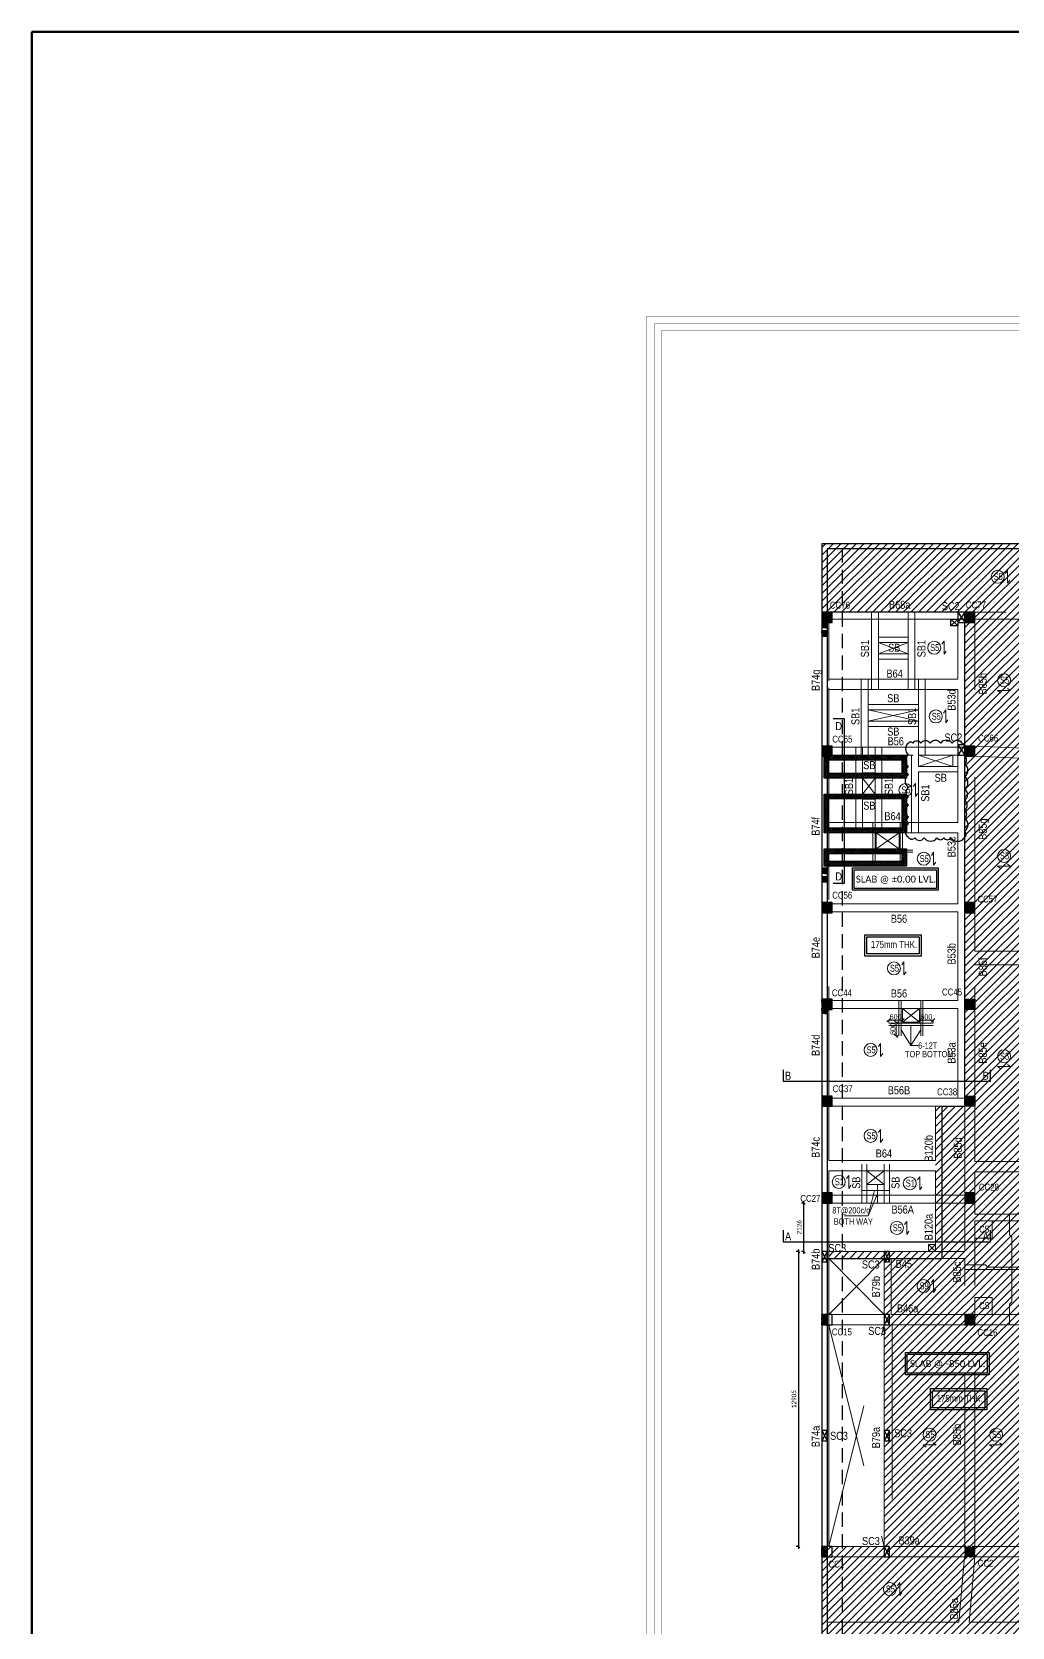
# Model space of a CAD drawing. Header units: millimetres. Extents: x 1112055 to 3390982, y -148532 to 766891.
# Drawn here: x 2773298 to 2816194, y -8827 to 60959 of the extents above; entities that cross this region are included whole.
import ezdxf
from ezdxf.enums import TextEntityAlignment as Align

# ---------------------------------------------------------------- set-up
doc = ezdxf.new("R2010")
doc.units = ezdxf.units.MM
doc.header["$PDMODE"] = 35
doc.header["$PDSIZE"] = -25
doc.linetypes.add('DASHED2', pattern=[0.375, 0.25, -0.125])
doc.linetypes.add('Hidden', pattern=[9.525, 6.35, -3.175])
doc.layers.add('99_COMMENT', color=2, linetype='Continuous')
doc.layers.add('JA-E-Sleeve', color=5, linetype='Continuous')
for name, color, linetype, lineweight in [('B BEAM', 148, 'Continuous', 13), ('B COL. NO.', 3, 'Continuous', 20), ('B FINAL COLUMN', 1, 'Continuous', 30), ('B SLAB NO', 56, 'Continuous', 9), ('B STEEL', 34, 'Continuous', 15), ('B STEEL TEXT', 7, 'Continuous', 15), ('B TITLE BLOCK', 250, 'Continuous', 0), ('B-BEAM NO', 215, 'Continuous', 18), ('g-sol250', 250, 'Continuous', 5)]:
    doc.layers.add(name, color=color, linetype=linetype, lineweight=lineweight)
doc.layers.add('B-COL HT', color=7, linetype='Continuous', lineweight=0, true_color=0x4e4f45)
doc.styles.add('Cali', font='calibri.ttf')
doc.styles.add('Q1', font='g13f12d.shx', dxfattribs={"width": 0.8})
doc.styles.add('SWINC', font='swissc.ttf')
doc.styles.add('SWISS', font='swisscl.ttf')
doc.dimstyles.new('1.100', dxfattribs={"dimtxt": 200, "dimasz": 100, "dimexe": 100, "dimexo": 100, "dimgap": 100, "dimtad": 1, "dimdec": 0, "dimzin": 0, "dimdsep": 46, "dimtxsty": 'Cali', "dimblk": 'OBLIQUE', "dimcen": 0, "dimdle": 100, "dimclrd": 256, "dimclre": 256, "dimclrt": 3, "dimadec": 0, "dimazin": 0, "dimtfac": 1, "dimtdec": 0, "dimtofl": 0, "dimtmove": 1, "dimatfit": 0, "dimfxl": 100, "dimfxlon": 1, "dimtolj": 1, "dimtzin": 0, "dimlwd": -1, "dimlwe": -1, "dimarcsym": 0})
doc.dimstyles.new('BHOOMI', dxfattribs={"dimtxt": 230, "dimasz": 150, "dimexe": 10, "dimexo": 0, "dimgap": 25, "dimtad": 1, "dimdec": 0, "dimzin": 0, "dimdsep": 46, "dimtxsty": 'SWINC', "dimblk": 'OBLIQUE', "dimcen": 0.09, "dimclrd": 250, "dimclre": 250, "dimclrt": 256, "dimaunit": 1, "dimadec": 3, "dimazin": 0, "dimtfac": 1, "dimtdec": 0, "dimtofl": 0, "dimtmove": 1, "dimatfit": 3, "dimfxl": 100, "dimtolj": 1, "dimtzin": 0, "dimlwd": 9, "dimlwe": 5, "dimarcsym": 0})
pattern_1 = [(45, (-724936.02, -684473.6), (-168.379802, 168.379802), [])]
pattern_2 = [(45, (-2641737.214, -704162.315), (-44.9012806, 44.9012806), []), (135, (-2641737.214, -704162.315), (-44.9012806, -44.9012806), [])]

# ---------------------------------------------------------------- blocks, each defined once
blk = doc.blocks.new('_Oblique')
at = {"color": 0, "linetype": 'ByBlock', "lineweight": -2}
blk.add_line((-0.5, -0.5), (0.5, 0.5), dxfattribs=at)
blk = doc.blocks.new('*D6235')
at = {"color": 250, "lineweight": 5, "transparency": 16777216}
for p, q in [((2810793, 17630), (2810793, 17740)), ((2811393, 17638), (2811393, 17740))]:
    blk.add_line(p, q, dxfattribs=at)
at = {"color": 250, "lineweight": 9, "transparency": 16777216}
blk.add_line((2811393, 17730), (2810793, 17730), dxfattribs=at)
at = {"layer": 'Defpoints', "color": 0, "lineweight": 40, "transparency": 16777216}
for p in [(2810793, 17730), (2810793, 17588), (2811393, 17638)]:
    blk.add_point(p, dxfattribs=at)
at = {"color": 250, "lineweight": 9, "transparency": 16777216, "xscale": 150, "yscale": 150, "zscale": 150, "rotation": 180}
blk.add_blockref('_Oblique', (2810793, 17730), dxfattribs=at)
at = {"color": 250, "lineweight": 9, "transparency": 16777216, "xscale": 150, "yscale": 150, "zscale": 150}
blk.add_blockref('_Oblique', (2811393, 17730), dxfattribs=at)
at = {"transparency": 16777216, "insert": (2811093, 17870), "char_height": 230, "attachment_point": 5, "style": 'Q1'}
blk.add_mtext('\\A1;600', dxfattribs=at)
blk = doc.blocks.new('*D6236')
at = {"color": 250, "lineweight": 5, "transparency": 16777216}
for p, q in [((2811214, 17638), (2811104, 17638)), ((2811214, 17038), (2811104, 17038))]:
    blk.add_line(p, q, dxfattribs=at)
at = {"color": 250, "lineweight": 9, "transparency": 16777216}
blk.add_line((2811114, 17638), (2811114, 17038), dxfattribs=at)
at = {"layer": 'Defpoints', "color": 0, "lineweight": 40, "transparency": 16777216}
for p in [(2811393, 17638), (2811114, 17038), (2811243, 17038)]:
    blk.add_point(p, dxfattribs=at)
at = {"color": 250, "lineweight": 9, "transparency": 16777216, "xscale": 150, "yscale": 150, "zscale": 150}
for p, rotation in [((2811114, 17638), 90), ((2811114, 17038), 270)]:
    blk.add_blockref('_Oblique', p, dxfattribs=dict(at, rotation=rotation))
at = {"transparency": 16777216, "insert": (2810974, 17338), "char_height": 230, "attachment_point": 5, "rotation": 90, "style": 'Q1'}
blk.add_mtext('\\A1;600', dxfattribs=at)
blk = doc.blocks.new('*D6237')
at = {"color": 250, "lineweight": 5, "transparency": 16777216}
for p, q in [((2812143, 17638), (2812143, 17740)), ((2812743, 17630), (2812743, 17740))]:
    blk.add_line(p, q, dxfattribs=at)
at = {"color": 250, "lineweight": 9, "transparency": 16777216}
blk.add_line((2812143, 17730), (2812743, 17730), dxfattribs=at)
at = {"layer": 'Defpoints', "color": 0, "lineweight": 40, "transparency": 16777216}
for p in [(2812143, 17638), (2812743, 17730), (2812743, 17588)]:
    blk.add_point(p, dxfattribs=at)
at = {"color": 250, "lineweight": 9, "transparency": 16777216, "xscale": 150, "yscale": 150, "zscale": 150, "rotation": 180}
blk.add_blockref('_Oblique', (2812143, 17730), dxfattribs=at)
at = {"color": 250, "lineweight": 9, "transparency": 16777216, "xscale": 150, "yscale": 150, "zscale": 150}
blk.add_blockref('_Oblique', (2812743, 17730), dxfattribs=at)
at = {"transparency": 16777216, "insert": (2812443, 17870), "char_height": 230, "attachment_point": 5, "style": 'Q1'}
blk.add_mtext('\\A1;600', dxfattribs=at)
blk = doc.blocks.new('A$C3F943ECC')
at = {"layer": 'JA-E-Sleeve'}
h = blk.add_hatch(dxfattribs=at)
h.set_pattern_fill('ANSI31', color=41, scale=5, style=0)
h.set_pattern_definition([(45, (34093.9573, -208151.3333), (-0.4419417382, 0.4419417382), [])])
h.paths.add_polyline_path([(1, 1), (1, 251), (231, 251), (231, 1)])
at = {"layer": 'JA-E-Sleeve', "color": 5, "const_width": 2}
for points in [[(1, 1), (1, 251), (231, 251), (231, 1), (1, 1)], [(1, 251), (231, 1)], [(231, 251), (1, 1)]]:
    blk.add_lwpolyline(points, dxfattribs=at)
blk = doc.blocks.new('A$C0a58c560')
at = {"layer": 'JA-E-Sleeve', "color": 4, "true_color": 0x06f9ed}
for p in [(-1, -3903), (-1, -4278), (-1, -4654), (-1, -15029), (-1, -15404), (-1, -20781), (-1, -21156)]:
    blk.add_blockref('A$C3F943ECC', p, dxfattribs=at)
blk = doc.blocks.new('*D6861')
at = {"transparency": 16777216}
for p, q in [((2807081, 7499), (2807081, 9825)), ((2807081, 9725), (2806981, 9725)), ((2807081, 7599), (2806981, 7599))]:
    blk.add_line(p, q, dxfattribs=at)
at = {"layer": 'Defpoints', "color": 0, "lineweight": 40, "transparency": 16777216}
for p in [(2807081, 9725), (2807868, 9725), (2807868, 7599)]:
    blk.add_point(p, dxfattribs=at)
at = {"transparency": 16777216, "xscale": 100, "yscale": 100, "zscale": 100}
for p, rotation in [((2807081, 9725), 90), ((2807081, 7599), 270)]:
    blk.add_blockref('_Oblique', p, dxfattribs=dict(at, rotation=rotation))
at = {"color": 3, "lineweight": 40, "transparency": 16777216, "insert": (2806878, 8662), "char_height": 200, "attachment_point": 5, "rotation": 90, "style": 'Cali'}
blk.add_mtext('\\A1;2126', dxfattribs=at)
blk = doc.blocks.new('*D6866')
at = {"transparency": 16777216}
for p, q in [((2806848, 7699), (2806848, -5406)), ((2806849, 7599), (2806748, 7599)), ((2806849, -5306), (2806748, -5306))]:
    blk.add_line(p, q, dxfattribs=at)
at = {"layer": 'Defpoints', "color": 0, "lineweight": 40, "transparency": 16777216}
for p in [(2807868, 7599), (2806848, -5306), (2807868, -5306)]:
    blk.add_point(p, dxfattribs=at)
at = {"transparency": 16777216, "xscale": 100, "yscale": 100, "zscale": 100}
for p, rotation in [((2806848, 7599), 90), ((2806848, -5306), 270)]:
    blk.add_blockref('_Oblique', p, dxfattribs=dict(at, rotation=rotation))
at = {"color": 3, "lineweight": 40, "transparency": 16777216, "insert": (2806646, 1146), "char_height": 200, "attachment_point": 5, "rotation": 90, "style": 'Cali'}
blk.add_mtext('\\A1;12905', dxfattribs=at)

msp = doc.modelspace()

# ---------------------------------------------------------------- hatches: boundary and pattern name
at = {"layer": 'B-COL HT', "lineweight": 0}
h = msp.add_hatch(color=250, dxfattribs=at)
h.dxf.hatch_style = 1
h.paths.add_polyline_path([(2808098.2, 4393.9), (2808098.2, 4843.9), (2807868.1, 4843.9), (2807868.1, 4393.9)])
h = msp.add_hatch(color=250, dxfattribs=at)
h.dxf.hatch_style = 1
h.paths.add_polyline_path([(2814123.1, 4393.9), (2814573.1, 4393.9), (2814573.1, 4843.9), (2814123.1, 4843.9)])
h = msp.add_hatch(color=250, dxfattribs=at)
h.dxf.hatch_style = 1
h.paths.add_polyline_path([(2808098.2, -5756.1), (2808098.2, -5306.1), (2807868.1, -5306.1), (2807868.1, -5756.1)])
h = msp.add_hatch(color=250, dxfattribs=at)
h.dxf.hatch_style = 1
h.paths.add_polyline_path([(2814118.1, -5756.1), (2814568.1, -5756.1), (2814568.1, -5306.1), (2814118.1, -5306.1)])
at = {"layer": 'g-sol250', "lineweight": 0}
h = msp.add_hatch(dxfattribs=at)
h.set_pattern_fill('ANSI31', color=250, scale=75)
h.set_pattern_definition(pattern_1)
h.paths.add_polyline_path([(2808768.1, -40156.1), (2808768.1, -11756.1), (2834368.1, -11756.1), (2834368.1, -20456.1), (2830868.1, -20456.1), (2830868.1, -31456.1), (2834368.1, -31456.1), (2834368.1, -40156.1)], flags=16)
h.paths.add_polyline_path([(2825618.1, -40504.6), (2825618.1, -40156.1), (2827028.1, -40156.1), (2827028.1, -40504.6)], flags=16)
h.paths.add_polyline_path([(2830038.1, -40156.1), (2830038.1, -40504.7), (2827478.1, -40504.7), (2827478.1, -40156.1)], flags=16)
h.paths.add_polyline_path([(2834368.1, -70556.1), (2858788.1, -70556.1), (2858788.1, -30756.1), (2871418.1, -30756.1), (2871418.1, -5896), (2871418.1, -5756.1), (2858958.1, -5756.1), (2858958.1, -5156.1), (2859188.1, -5156.1), (2859188.1, -3726.1), (2858808.1, -3726.1), (2858808.1, -1416.1), (2859188.1, -1416.1), (2859188.1, 3323.9), (2854103.1, 3323.9), (2854103.1, -5754), (2854221, -5756.1), (2854103.1, -5756.1), (2846294.9, -5756.1), (2819068.1, -5756.1), (2819068.1, 9243.9), (2824918.1, 9243.9), (2824918.1, 11468.9), (2820118.1, 11468.9), (2820118.1, 13543.9), (2819618.1, 13543.9), (2819618.1, 15043.9), (2820118.1, 15043.9), (2820118.1, 32238.9), (2819618.1, 32238.9), (2819618.1, 33738.9), (2820118.1, 33738.9), (2820118.1, 35718.9), (2855901.5, 35718.9), (2855901.5, 35488.9), (2870818.1, 35488.9), (2870818.1, 35488.9), (2871418.1, 35488.9), (2871418.1, 42384.9), (2845094.1, 41923), (2845094.1, 39154.7), (2840592.1, 39154.7), (2840592.1, 38568.9), (2807868.1, 38568.9), (2807868.1, 35569), (2814122.8, 35569), (2814113.5, 13956.4), (2812838.1, 13953.9), (2812838.1, 7598.9), (2810598.2, 7598.9), (2810598.2, -5306.1), (2807868.1, -5306.1), (2807868.1, -70556.1), (2808768.1, -70556.1), (2808768.3, -48507.3), (2834368.3, -48507.3), (2834368.1, -57206.1), (2830638.1, -57206.1), (2830638.1, -70256.1), (2834368.1, -70256.1)])
at = {"layer": 'g-sol250'}
h = msp.add_hatch(color=250, dxfattribs=at)
h.dxf.hatch_style = 1
h.paths.add_polyline_path([(2807868.1, 35119), (2808318.1, 35119), (2808318.1, 35569), (2807868.1, 35569)])
h = msp.add_hatch(color=250, dxfattribs=at)
h.dxf.hatch_style = 1
h.paths.add_polyline_path([(2814118.1, 35119), (2814568.1, 35119), (2814568.1, 35569), (2814118.1, 35569)])
h = msp.add_hatch(color=250, dxfattribs=at)
h.dxf.hatch_style = 1
h.paths.add_polyline_path([(2807868.1, 29319), (2808318.1, 29319), (2808318.1, 29719), (2807868.1, 29719)])
h = msp.add_hatch(dxfattribs=at)
h.set_pattern_fill('ANSI37', color=250, scale=20)
h.set_pattern_definition(pattern_2)
h.paths.add_polyline_path([(2808168.1, 29119), (2811368.1, 29119), (2811368.1, 28519), (2808168.1, 28519)], flags=16)
h.paths.add_polyline_path([(2807968.1, 29319), (2811568.1, 29319.1), (2811568.1, 28319), (2807968.1, 28319)])
h = msp.add_hatch(color=250, dxfattribs=at)
h.dxf.hatch_style = 1
h.paths.add_polyline_path([(2814118.2, 29269), (2814568.2, 29269), (2814568.2, 29719), (2814118.2, 29719)])
h = msp.add_hatch(dxfattribs=at)
h.set_pattern_fill('ANSI37', color=250, scale=20)
h.set_pattern_definition(pattern_2)
h.paths.add_polyline_path([(2808168.1, 27419), (2808168.1, 26119), (2811368.1, 26119), (2811368.1, 27419)], flags=16)
h.paths.add_polyline_path([(2807968.1, 27619), (2807968.1, 25919), (2811568.1, 25919), (2811568.1, 27619)])
h = msp.add_hatch(dxfattribs=at)
h.set_pattern_fill('ANSI37', color=250, scale=20)
h.set_pattern_definition(pattern_2)
h.paths.add_polyline_path([(2808168.1, 25019), (2808168.1, 24669), (2811368.1, 24669), (2811368.1, 25019)], flags=16)
h.paths.add_polyline_path([(2807968.1, 25219), (2807968.1, 24469), (2811568.1, 24469), (2811568.1, 25219)])
h = msp.add_hatch(color=250, dxfattribs=at)
h.dxf.hatch_style = 1
h.paths.add_polyline_path([(2807868.2, 22420.1), (2808318.2, 22420.1), (2808318.2, 22870.1), (2807868.2, 22870.1)])
h = msp.add_hatch(color=250, dxfattribs=at)
h.dxf.hatch_style = 1
h.paths.add_polyline_path([(2814118.1, 22419), (2814568.1, 22419), (2814568.1, 22869), (2814118.1, 22869)])
h = msp.add_hatch(color=250, dxfattribs=at)
h.dxf.hatch_style = 1
h.paths.add_polyline_path([(2807868.2, 18188.2), (2808318.2, 18188.2), (2808318.2, 18638.2), (2807868.2, 18638.2)])
h = msp.add_hatch(color=250, dxfattribs=at)
h.dxf.hatch_style = 1
h.paths.add_polyline_path([(2814568.1, 18188.2), (2814118.1, 18188.2), (2814118.1, 18638.2), (2814568.1, 18638.2)])
h = msp.add_hatch(color=250, dxfattribs=at)
h.dxf.hatch_style = 1
h.paths.add_polyline_path([(2807868.2, 13956.4), (2808318.2, 13956.4), (2808318.2, 14406.4), (2807868.2, 14406.4)])
h = msp.add_hatch(color=250, dxfattribs=at)
h.dxf.hatch_style = 1
h.paths.add_polyline_path([(2814568.1, 13956.4), (2814118.1, 13956.4), (2814118.1, 14406.4), (2814568.1, 14406.4)])
h = msp.add_hatch(color=250, dxfattribs=at)
h.dxf.hatch_style = 1
h.paths.add_polyline_path([(2807868.1, 9724.5), (2808318.1, 9724.5), (2808318.1, 10174.5), (2807868.1, 10174.5)])
h = msp.add_hatch(color=250, dxfattribs=at)
h.dxf.hatch_style = 1
h.paths.add_polyline_path([(2814118.1, 9724), (2814568.1, 9724), (2814568.1, 10174), (2814118.1, 10174)])
h = msp.add_hatch(dxfattribs=at)
h.set_pattern_fill('ANSI31', color=250, scale=75)
h.set_pattern_definition(pattern_1)
h.paths.add_polyline_path([(2810598.2, 7298.9), (2808168.1, 7298.9), (2808168.1, 7598.9), (2810598.2, 7598.9)])
h = msp.add_hatch(color=250, dxfattribs=at)
h.dxf.hatch_style = 1
h.paths.add_polyline_path([(2808098.2, 4393.9), (2808098.2, 4843.9), (2807868.1, 4843.9), (2807868.1, 4393.9)])
h = msp.add_hatch(color=250, dxfattribs=at)
h.dxf.hatch_style = 1
h.paths.add_polyline_path([(2814123.1, 4393.9), (2814573.1, 4393.9), (2814573.1, 4843.9), (2814123.1, 4843.9)])
h = msp.add_hatch(color=250, dxfattribs=at)
h.dxf.hatch_style = 1
h.paths.add_polyline_path([(2808098.2, -5756.1), (2808098.2, -5306.1), (2807868.1, -5306.1), (2807868.1, -5756.1)])
h = msp.add_hatch(color=250, dxfattribs=at)
h.dxf.hatch_style = 1
h.paths.add_polyline_path([(2814118.1, -5756.1), (2814568.1, -5756.1), (2814568.1, -5306.1), (2814118.1, -5306.1)])

# ---------------------------------------------------------------- linework, layer by layer
at = {"color": 3, "lineweight": 50}
msp.add_lwpolyline([(2773298.2, 60959.1), (3115995.5, 60959.1), (3115995.5, -143610.2), (2773298.2, -143610.2)], close=True, dxfattribs=at)
at = {"color": 252, "lineweight": 0, "ltscale": 25, "const_width": 7.31}
msp.add_lwpolyline([(2800193.1, 48524.9), (2896112.6, 48524.9), (2896112.6, -91887.3), (2800193.1, -91887.3)], close=True, dxfattribs=at)
at = {"color": 16, "linetype": 'DASHED2', "lineweight": 30, "ltscale": 2500}
msp.add_lwpolyline([(2809368.1, -48506.1), (2834368.1, -48506.1), (2834368.1, -78506.1), (2808768.1, -78506.1), (2808768.1, 38339.5)], dxfattribs=at)
at = {"color": 6, "lineweight": 30}
msp.add_lwpolyline([(2811657.4, 29842.6, 0.5205671), (2811657.4, 29348.6, 0.5205671), (2811657.4, 28817.8, 0.5205671), (2811657.4, 28475.6, 0.5205671), (2811657.4, 27907, 0.5205671), (2811657.4, 27497.3, 0.5205671), (2811657.4, 27123.5, 0.5205671), (2811657.4, 26620.6, 0.5205671), (2811657.4, 26313.3, 0.5205671), (2811657.4, 25725.5, 0.5205671), (2811935.6, 25698.8, 0.5205671), (2812346.4, 25698.8, 0.5205671), (2812904.9, 25698.8, 0.5205671), (2813211.8, 25698.8, 0.5205671), (2813521.4, 25698.8, 0.5205671), (2814096.5, 25698.8, 0.5205671), (2814118.1, 25996.6, 0.5205671), (2814118.1, 26556.8, 0.5205671), (2814118.1, 26905, 0.5205671), (2814118.1, 27342.4, 0.5205671), (2814118.1, 27828.7, 0.5205671), (2814118.1, 28377.3, 0.5205671), (2814118.1, 28928.8, 0.5205671), (2814118.1, 29264.3, 0.5205671), (2814118.1, 29635.8, 0.5205671), (2814001, 29842.6, 0.5205671), (2813567.4, 29842.6, 0.5205671), (2813068.5, 29842.6, 0.5205671), (2812613.3, 29842.6, 0.5205671), (2812198.9, 29842.6, 0.5205671), (2811851.5, 29842.6, 0.5205671)], format="xyb", close=True, dxfattribs=at)
at = {"lineweight": 30}
for points in [[(2809207.7, 24383.8), (2812964.7, 24383.8), (2812964.7, 23405), (2809207.7, 23405)], [(2809286.9, 24304.6), (2812885.5, 24304.6), (2812885.5, 23484.3), (2809286.9, 23484.3)], [(2809743.6, 21464), (2812212.6, 21464), (2812212.6, 20529.2), (2809743.6, 20529.2)], [(2809834.2, 21373.5), (2812122, 21373.5), (2812122, 20619.8), (2809834.2, 20619.8)], [(2811525.9, 3185.3), (2815183.2, 3185.3), (2815183.2, 2206.5), (2811525.9, 2206.5)], [(2811605.2, 3106.1), (2815103.9, 3106.1), (2815103.9, 2285.8), (2811605.2, 2285.8)], [(2812619.7, 1606.4), (2815088.6, 1606.4), (2815088.6, 671.6), (2812619.7, 671.6)], [(2812710.2, 1515.9), (2814998.1, 1515.9), (2814998.1, 762.2), (2812710.2, 762.2)]]:
    msp.add_lwpolyline(points, close=True, dxfattribs=at)
at = {"layer": '99_COMMENT'}
for p, q in [((2813518.1, 35269), (2813818.1, 34969)), ((2813518.1, 34969), (2813818.1, 35269))]:
    msp.add_line(p, q, dxfattribs=at)
msp.add_lwpolyline([(2813518.1, 34969), (2813518.1, 35269), (2813818.1, 35269), (2813818.1, 34969)], close=True, dxfattribs=at)
at = {"layer": '99_COMMENT', "color": 6, "lineweight": 30}
for points in [[(2808361, 23720.8), (2808866.1, 23720.8), (2808866.1, 30901.1), (2808361, 30901.1)], [(2806173, 15554.5), (2806173, 15049.3), (2815245.8, 15049.3), (2815245.8, 15554.5)], [(2806173, 8531.3), (2806173, 8026.2), (2815245.8, 8026.2), (2815245.8, 8531.3)]]:
    msp.add_lwpolyline(points, dxfattribs=at)
at = {"layer": 'B BEAM', "linetype": 'Hidden', "ltscale": 1200}
for p, q in [((2808168.1, 32569), (2808168.1, 35119)), ((2808318.1, 35569), (2820118.1, 35569)), ((2808318.1, 35269), (2814118.1, 35269)), ((2813818.1, 35269), (2813818.1, 32644)), ((2814118.1, 32569), (2814118.1, 35569)), ((2814568.1, 35269), (2817118.1, 35269)), ((2814568.1, 20741.4), (2814568.1, 35119)), ((2810343.1, 34244), (2811642.7, 33744)), ((2810343.1, 33744), (2811642.7, 34244)), ((2813818.1, 32644), (2808168.1, 32644)), ((2808168.1, 26219), (2808168.1, 32269)), ((2813818.1, 32194), (2808168.1, 32194)), ((2813818.1, 32194), (2813818.1, 29669.1)), ((2814118.1, 26219), (2814118.1, 32269)), ((2809893.1, 31299), (2812093.1, 30799)), ((2809893.1, 30799), (2812093.1, 31299)), ((2808318.1, 29669), (2814118.1, 29669.1)), ((2808318.1, 29319), (2811868.1, 29319.1)), ((2812093.1, 29319.1), (2813818.1, 29319.1)), ((2812098.1, 29319.1), (2813598.1, 28819.1)), ((2812098.1, 28819.1), (2813598.1, 29319.1)), ((2813818.1, 29319.1), (2813818.1, 26369)), ((2814118.1, 29769.1), (2814118.1, 29769.1)), ((2814118.1, 29319.1), (2814118.1, 29319.1)), ((2814568.2, 29719), (2817118.1, 29613.3)), ((2814549.5, 29269.4), (2817118.1, 29162.9)), ((2813818.1, 26369), (2808168.1, 26369)), ((2813818.1, 25919), (2808168.1, 25919)), ((2808168.1, 11579), (2808168.1, 25919)), ((2810248.1, 25919), (2811248.1, 25219)), ((2810248.1, 25219), (2811248.1, 25919)), ((2813818.1, 25919), (2813818.1, 22820.1)), ((2814118.1, 26369), (2814118.1, 26369)), ((2814118.1, 25919), (2814118.1, 25919)), ((2814118.1, 10174), (2814118.1, 25919)), ((2808318.2, 22820.1), (2813818.1, 22820.1)), ((2808318.2, 22470.1), (2813818.1, 22470.1)), ((2813818.1, 22470.1), (2813818.1, 18588.2)), ((2817118.1, 20741.4), (2814568.1, 20741.4)), ((2814568.1, 11543.9), (2814568.1, 20141.4)), ((2817118.1, 20141.4), (2814568.1, 20141.4)), ((2808318.2, 18588.2), (2813818.1, 18588.2)), ((2808318.2, 18238.2), (2813818.1, 18238.2)), ((2811393.1, 18238.2), (2812143.1, 17638.2)), ((2811393.1, 17638.2), (2812143.1, 18238.2)), ((2813818.1, 18238.2), (2813818.1, 14353.8)), ((2814118.1, 14306.4), (2808318.2, 14306.4)), ((2814118.1, 13956.4), (2808318.2, 13956.4)), ((2812838.1, 11579), (2812838.1, 13956.4)), ((2813138.1, 7598.9), (2813138.1, 13956.4)), ((2808168.1, 11579), (2812838.1, 11579)), ((2817118.1, 11543.9), (2814568.1, 11543.9)), ((2808168.1, 9954), (2808168.1, 11129)), ((2808168.1, 11129), (2812838.1, 11129)), ((2809843.1, 11129), (2810593.1, 10529)), ((2809843.1, 10529), (2810593.1, 11129)), ((2812838.1, 7598.9), (2812838.1, 11129)), ((2820118.1, 11093.9), (2814568.1, 11093.9)), ((2814568.1, 9724), (2814568.1, 11093.9)), ((2808313.1, 10074), (2814118.1, 10074)), ((2808168.1, 9724), (2814118.1, 9724)), ((2814118.1, 7598.9), (2814118.1, 9724)), ((2814568.1, 9243.9), (2814568.1, 9724)), ((2819068.1, 9243.9), (2814568.1, 9243.9)), ((2819068.1, 8943.9), (2814568.1, 8943.9)), ((2814568.1, -5306.1), (2814568.1, 8943.9)), ((2808168.1, 7598.9), (2814118.1, 7598.9)), ((2808168.1, 7298.9), (2814118.1, 7298.9)), ((2810898.2, 7298.9), (2810898.2, 4843.9)), ((2814118.1, -5306.1), (2814118.1, 7298.9)), ((2810898.2, 4843.9), (2819068.1, 4843.9)), ((2810948.2, 4393.9), (2816593.1, 4393.9)), ((2810948.2, 4393.9), (2810948.2, -5306.1)), ((2814118.1, -5306.1), (2810948.2, -5306.1)), ((2816593.1, -5306.1), (2814568.1, -5306.1)), ((2814117.2, -5756.1), (2808318.1, -5756.1)), ((2813858.3, -8606), (2814117.2, -5756.1)), ((2814310.2, -8606), (2814569.1, -5756.1)), ((2819068.1, -5756.1), (2814569.1, -5756.1)), ((2808098.1, -8606), (2813858.3, -8606)), ((2814310.2, -8606), (2819643.4, -8606))]:
    msp.add_line(p, q, dxfattribs=at)
at = {"layer": 'B BEAM', "color": 4, "linetype": 'Hidden', "ltscale": 1200}
for p, q in [((2810043.1, 35569), (2810043.1, 32194)), ((2810343.1, 35569), (2810343.1, 32194)), ((2811642.7, 35569), (2811642.7, 32194)), ((2811942.7, 35569), (2811942.7, 32194)), ((2811642.7, 34474), (2810343.1, 34474)), ((2811642.7, 33514), (2810343.1, 33514)), ((2809593.1, 32644), (2809593.1, 29319)), ((2809893.1, 32644), (2809893.1, 29319)), ((2812093.1, 32644), (2812093.1, 29319)), ((2812393.1, 32644), (2812393.1, 29319)), ((2809893.1, 31529), (2812093.1, 31529)), ((2809893.1, 30569), (2812093.1, 30569)), ((2809348.1, 25919), (2809348.1, 29669)), ((2809648.1, 28549.1), (2809648.1, 29669)), ((2810198.1, 28549.1), (2810198.1, 29669)), ((2810498.1, 25919), (2810498.1, 29669)), ((2811798.1, 29319.1), (2811798.1, 25919)), ((2812098.1, 29319.1), (2812098.1, 28819.1)), ((2812098.1, 28819.1), (2813818.1, 28819.1)), ((2810198.1, 28549.1), (2809648.1, 28549.1)), ((2812098.1, 28589.1), (2813818.1, 28589.1)), ((2812098.1, 28589.1), (2812098.1, 25919)), ((2809648.1, 25919), (2809648.1, 27389)), ((2810198.1, 27389), (2809648.1, 27389)), ((2810198.1, 25919), (2810198.1, 27389)), ((2809613.1, 11429), (2809613.1, 9724)), ((2810823.1, 11429), (2810823.1, 9724))]:
    msp.add_line(p, q, dxfattribs=at)
at = {"layer": 'B BEAM'}
msp.add_line((2814118.1, 35119), (2814118.1, 14406.4), dxfattribs=at)
at = {"layer": 'B BEAM', "color": 4, "ltscale": 1200}
for p, q in [((2809843.1, 11429), (2809843.1, 9724)), ((2810593.1, 11429), (2810593.1, 9724))]:
    msp.add_line(p, q, dxfattribs=at)
at = {"layer": 'B BEAM', "ltscale": 1200}
for p, q in [((2808168.1, -5306.1), (2808168.1, 9724.5)), ((2812538.1, 7904), (2812838.1, 7604)), ((2812538.1, 7604), (2812838.1, 7904)), ((2810598.2, 7298.9), (2810598.2, 4843.9)), ((2808318.1, 4843.9), (2810598.2, 4843.9)), ((2808318.1, 4393.9), (2810598.2, 4393.9)), ((2810598.2, 4393.9), (2810598.2, -5306.1)), ((2810598.2, -5306.1), (2808318.1, -5306.1))]:
    msp.add_line(p, q, dxfattribs=at)
at = {"layer": 'B BEAM', "color": 250, "linetype": 'Hidden', "ltscale": 1000}
for p, q in [((2808168.1, 4844.4), (2810598.2, 7298.9)), ((2808168.1, 7298.9), (2810598.2, 4844.4)), ((2808168.1, -5305.6), (2810598.2, 4394.4)), ((2808168.1, 4394.4), (2810598.2, -5305.6))]:
    msp.add_line(p, q, dxfattribs=at)
at = {"layer": 'B BEAM', "color": 4, "ltscale": 1200}
for points in [[(2810343.1, 34244), (2811642.7, 34244), (2811642.7, 33744), (2810343.1, 33744)], [(2809893.1, 31299), (2812093.1, 31299), (2812093.1, 30799), (2809893.1, 30799)]]:
    msp.add_lwpolyline(points, close=True, dxfattribs=at)
at = {"layer": 'B BEAM', "ltscale": 1200}
for points in [[(2812098.1, 28819.1), (2812098.1, 29319.1), (2813598.1, 29319.1), (2813598.1, 28819.1)], [(2811248.1, 25919), (2810248.1, 25919), (2810248.1, 25219), (2811248.1, 25219)], [(2812143.1, 18238.2), (2811393.1, 18238.2), (2811393.1, 17638.2), (2812143.1, 17638.2)], [(2810593.1, 11129), (2809843.1, 11129), (2809843.1, 10529), (2810593.1, 10529)], [(2812538.1, 7604), (2812838.1, 7604), (2812838.1, 7904), (2812538.1, 7904)]]:
    msp.add_lwpolyline(points, close=True, dxfattribs=at)
at = {"layer": 'B BEAM', "color": 4, "ltscale": 1200}
msp.add_lwpolyline([(2809648.1, 28319), (2810198.1, 28319), (2810198.1, 27619), (2809648.1, 27619), (2809648.1, 28319)], dxfattribs=at)
at = {"layer": 'B BEAM', "linetype": 'Hidden', "ltscale": 1200}
for points in [[(2810198.1, 28319), (2809648.1, 27619)], [(2809648.1, 28319), (2810198.1, 27619)]]:
    msp.add_lwpolyline(points, dxfattribs=at)
at = {"layer": 'B FINAL COLUMN', "color": 232, "lineweight": 30}
for p, q in [((2814118.1, 35569), (2813818.1, 35119)), ((2813818.1, 35569), (2814118.1, 35119)), ((2814118.1, 29769.1), (2813818.1, 29319.1)), ((2813818.1, 29769.1), (2814118.1, 29319.1)), ((2807868.1, 7598.9), (2808098.1, 7148.9)), ((2808098.1, 7598.9), (2807868.1, 7148.9)), ((2810598.2, 7598.9), (2810828.2, 7148.9)), ((2810828.2, 7598.9), (2810598.2, 7148.9)), ((2810598.2, 4843.9), (2810828.2, 4393.9)), ((2810828.2, 4843.9), (2810598.2, 4393.9)), ((2807868.1, -231.1), (2808098.1, -681.1)), ((2808098.1, -231.1), (2807868.1, -681.1)), ((2810598.2, -231.1), (2810828.2, -681.1)), ((2810828.2, -231.1), (2810598.2, -681.1)), ((2810598.2, -5306.1), (2810828.2, -5756.1)), ((2810828.2, -5306.1), (2810598.2, -5756.1))]:
    msp.add_line(p, q, dxfattribs=at)
at = {"layer": 'B FINAL COLUMN', "color": 26, "lineweight": 30}
for points in [[(2840592.1, 38569.5), (2807868.1, 38569.5), (2807868.1, -70556.1), (2858788.1, -70556.1), (2858788.1, -30756.1), (2871418.1, -30756.1), (2871418.1, 42384.9), (2845094.1, 41923), (2845094.1, 39154.7), (2840592.1, 39154.7)], [(2808098.2, -70326.1), (2858558.2, -70326.1), (2858558.2, -30527.5), (2871188.2, -30527.5), (2871188.2, 38376.5), (2852149.8, 38377), (2852149.8, 35717.5), (2851933.2, 35717.5), (2851933.2, 41811.5), (2850503.2, 41786.4), (2850503.2, 35717.5), (2850273.2, 35717.5), (2850273.2, 38923.3), (2840822.2, 38923.3), (2840822.2, 38338), (2808098.2, 38338)], [(2807968.1, 29319), (2811568.1, 29319.1), (2811568.1, 28319), (2807968.1, 28319)], [(2808168.1, 29119), (2811368.1, 29119), (2811368.1, 28519), (2808168.1, 28519)], [(2807968.1, 27619), (2811568.1, 27619), (2811568.1, 25919), (2807968.1, 25919)], [(2808168.1, 27419), (2811368.1, 27419), (2811368.1, 26119), (2808168.1, 26119)], [(2807968.1, 25219), (2811568.1, 25219), (2811568.1, 24469), (2807968.1, 24469)], [(2808168.1, 25019), (2811368.1, 25019), (2811368.1, 24669), (2808168.1, 24669)]]:
    msp.add_lwpolyline(points, close=True, dxfattribs=at)
at = {"layer": 'B FINAL COLUMN', "color": 4, "ltscale": 20}
for points in [[(2807868.1, 35119), (2808318.1, 35119), (2808318.1, 35569), (2807868.1, 35569)], [(2814118.1, 35119), (2814568.1, 35119), (2814568.1, 35569), (2814118.1, 35569)], [(2807868.1, 29319), (2808318.1, 29319), (2808318.1, 29719), (2807868.1, 29719)], [(2814118.2, 29269), (2814568.2, 29269), (2814568.2, 29719), (2814118.2, 29719)], [(2807868.2, 22420.1), (2808318.2, 22420.1), (2808318.2, 22870.1), (2807868.2, 22870.1)], [(2814118.1, 22419), (2814568.1, 22419), (2814568.1, 22869), (2814118.1, 22869)], [(2807868.2, 18188.2), (2808318.2, 18188.2), (2808318.2, 18638.2), (2807868.2, 18638.2)], [(2814568.1, 18188.2), (2814118.1, 18188.2), (2814118.1, 18638.2), (2814568.1, 18638.2)], [(2807868.2, 13956.4), (2808318.2, 13956.4), (2808318.2, 14406.4), (2807868.2, 14406.4)], [(2814568.1, 13956.4), (2814118.1, 13956.4), (2814118.1, 14406.4), (2814568.1, 14406.4)], [(2807868.1, 9724.5), (2808318.1, 9724.5), (2808318.1, 10174.5), (2807868.1, 10174.5)], [(2814118.1, 9724), (2814568.1, 9724), (2814568.1, 10174), (2814118.1, 10174)]]:
    msp.add_lwpolyline(points, close=True, dxfattribs=at)
at = {"layer": 'B FINAL COLUMN', "color": 232, "lineweight": 30}
for points in [[(2813818.1, 35119), (2814118.1, 35119), (2814118.1, 35569), (2813818.1, 35569)], [(2813818.1, 29319.1), (2814118.1, 29319.1), (2814118.1, 29769.1), (2813818.1, 29769.1)], [(2807868.1, 7148.9), (2808098.1, 7148.9), (2808098.1, 7598.9), (2807868.1, 7598.9)], [(2810598.2, 7148.9), (2810828.2, 7148.9), (2810828.2, 7598.9), (2810598.2, 7598.9)], [(2810598.2, 4393.9), (2810828.2, 4393.9), (2810828.2, 4843.9), (2810598.2, 4843.9)], [(2807868.1, -681.1), (2808098.1, -681.1), (2808098.1, -231.1), (2807868.1, -231.1)], [(2810598.2, -681.1), (2810828.2, -681.1), (2810828.2, -231.1), (2810598.2, -231.1)], [(2810598.2, -5756.1), (2810828.2, -5756.1), (2810828.2, -5306.1), (2810598.2, -5306.1)]]:
    msp.add_lwpolyline(points, close=True, dxfattribs=at)
at = {"layer": 'B FINAL COLUMN', "color": 4, "linetype": 'Hidden', "ltscale": 100}
for points in [[(2807868.1, 29269), (2808318.1, 29269), (2808318.1, 29719), (2807868.1, 29719)], [(2807868.1, 4393.9), (2808318.1, 4393.9), (2808318.1, 4843.9), (2807868.1, 4843.9)], [(2807868.1, -5756.1), (2808318.1, -5756.1), (2808318.1, -5306.1), (2807868.1, -5306.1)], [(2807868.1, -5306.1), (2808098.2, -5306.1), (2808098.2, -5756.1), (2807868.1, -5756.1)]]:
    msp.add_lwpolyline(points, close=True, dxfattribs=at)
at = {"layer": 'B FINAL COLUMN', "color": 4, "linetype": 'Hidden', "ltscale": 20}
for points in [[(2807868.1, 4843.9), (2808098.2, 4843.9), (2808098.2, 4393.9), (2807868.1, 4393.9)], [(2814123.1, 4393.9), (2814573.1, 4393.9), (2814573.1, 4843.9), (2814123.1, 4843.9)], [(2814118.1, -5756.1), (2814568.1, -5756.1), (2814568.1, -5306.1), (2814118.1, -5306.1)]]:
    msp.add_lwpolyline(points, close=True, dxfattribs=at)
at = {"layer": 'B SLAB NO', "lineweight": 9}
for points in [[(2815900.6, 37271.6), (2815995.4, 37408.2), (2815995.4, 36839.2), (2816090.3, 36975.9)], [(2813122.7, 34168.3), (2813217.5, 34304.9), (2813217.5, 33735.9), (2813312.4, 33872.5)], [(2815992.7, 32241), (2816129.4, 32146.2), (2815560.4, 32146.2), (2815697, 32051.3)], [(2813193.3, 31160.4), (2813288.2, 31297.1), (2813288.2, 30728), (2813383, 30864.7)], [(2811865.2, 27941.9), (2811960, 28078.6), (2811960, 27509.5), (2812054.9, 27646.2)], [(2812664.1, 24935.9), (2812759, 25072.6), (2812759, 24503.5), (2812853.8, 24640.2)], [(2815992.7, 24556.1), (2816129.4, 24461.2), (2815560.4, 24461.2), (2815697, 24366.4)], [(2811362.1, 20139.2), (2811456.9, 20275.9), (2811456.9, 19706.8), (2811551.7, 19843.5)], [(2810341, 16569), (2810435.8, 16705.7), (2810435.8, 16136.6), (2810530.7, 16273.3)], [(2815992.7, 15791.8), (2816129.4, 15696.9), (2815560.4, 15696.9), (2815697, 15602.1)], [(2810341, 12811.7), (2810435.8, 12948.4), (2810435.8, 12379.3), (2810530.7, 12516)], [(2808948.7, 10798), (2809043.5, 10934.7), (2809043.5, 10365.6), (2809138.4, 10502.3)], [(2812054.9, 10734.6), (2812149.7, 10871.3), (2812149.7, 10302.3), (2812244.5, 10438.9)], [(2811488.8, 8786.2), (2811583.6, 8922.8), (2811583.6, 8353.8), (2811678.4, 8490.5)], [(2812660.7, 6242.6), (2812755.5, 6379.2), (2812755.5, 5810.2), (2812850.3, 5946.9)], [(2812730.6, -764), (2812867.2, -858.9), (2812298.2, -858.9), (2812434.9, -953.7)], [(2815641.2, -764), (2815777.9, -858.9), (2815208.8, -858.9), (2815345.5, -953.7)], [(2811185.4, -7017.1), (2811280.2, -6880.4), (2811280.2, -7449.5), (2811375.1, -7312.8)]]:
    msp.add_lwpolyline(points, dxfattribs=at)
for points in [[(2814568.1, 8193.9), (2815318.1, 8193.9), (2815318.1, 8943.9), (2814568.1, 8943.9)], [(2814568.1, 4843.9), (2815318.1, 4843.9), (2815318.1, 5593.9), (2814568.1, 5593.9)]]:
    msp.add_lwpolyline(points, close=True, dxfattribs=at)
for centre in [(2815562.9, 37123.7), (2812785, 34020.4), (2815844.9, 32592.7), (2812855.6, 31012.6), (2811527.5, 27794), (2815844.9, 24907.8), (2812326.5, 24788), (2811024.4, 19991.3), (2810003.3, 16421.2), (2815844.9, 16143.5), (2810003.3, 12663.8), (2808611, 10650.2), (2811717.2, 10586.8), (2811151.1, 8638.3), (2812323, 6094.7), (2812582.7, -412.3), (2815493.4, -412.3), (2810847.7, -7165)]:
    msp.add_circle(centre, 284.5, dxfattribs=at)
at = {"layer": 'B STEEL', "color": 34, "lineweight": 9, "ltscale": 0.5}
for p, q in [((2810098.1, 26369), (2810098.1, 24619)), ((2810198.1, 26369), (2810198.1, 24619)), ((2811298.1, 26369), (2811298.1, 24619)), ((2811398.1, 26369), (2811398.1, 24619)), ((2809648.1, 25169), (2811848.1, 25169)), ((2809648.1, 25069), (2811848.1, 25069)), ((2811243.1, 18588.2), (2811243.1, 17038.2)), ((2811343.1, 18588.2), (2811343.1, 17038.2)), ((2812193.1, 18588.2), (2812193.1, 17038.2)), ((2812293.1, 18588.2), (2812293.1, 17038.2)), ((2810793.1, 17588.2), (2812743.1, 17588.2)), ((2810793.1, 17488.2), (2812743.1, 17488.2)), ((2810310.4, 10529), (2810310.4, 9724)), ((2809613.1, 10268.8), (2810823.1, 10268.8)), ((2819298.1, 6818.9), (2814118.1, 6818.9))]:
    msp.add_line(p, q, dxfattribs=at)
for points in [[(2816077.5, 9243.9), (2816077.5, 8331.8), (2816177.5, 8231.8), (2816177.5, 5401.8), (2816077.5, 5301.8), (2816077.5, 4393.9)], [(2819298.1, 7018.9), (2818386, 7018.9), (2818286, 6918.9), (2815126.1, 6918.9), (2815026.1, 7018.9), (2814118.1, 7018.9)]]:
    msp.add_lwpolyline(points, dxfattribs=at)
at = {"layer": 'B TITLE BLOCK', "color": 1, "ltscale": 25, "const_width": 7.31}
msp.add_lwpolyline([(2800529.8, 48188.2), (2895775.9, 48188.2), (2895775.9, -91550.5), (2800529.8, -91550.5)], close=True, dxfattribs=at)
at = {"layer": 'B TITLE BLOCK', "color": 250, "lineweight": 0, "ltscale": 25, "const_width": 7.31}
msp.add_lwpolyline([(2800836.2, 47881.9), (2895469.5, 47881.9), (2895469.5, -91244.2), (2800836.2, -91244.2)], close=True, dxfattribs=at)
at = {"layer": 'g-sol250', "color": 25, "lineweight": 30}
msp.add_lwpolyline([(2814118.1, 13956.4), (2814118.1, 35569), (2807868.1, 35569), (2807868.1, 7298.9), (2813138.1, 7298.9), (2813138.1, 13956.4), (2814118.1, 13956.4)], dxfattribs=at)

# ---------------------------------------------------------------- block references
at = {"color": 2}
msp.add_blockref('A$C0a58c560', (2807868.1, 39168), dxfattribs=at)

# ---------------------------------------------------------------- texts
at = {"lineweight": 30}
for s, style, p in [('SLAB @ %%P0.00 LVL.', 'Cali', (2809357.3, 23744.7)), ('175mm THK.', 'SWINC', (2810013, 20886.1)), ('SLAB @ -850 LVL.', 'Cali', (2811721.8, 2546.2)), ('175mm THK.', 'SWINC', (2812889, 1028.6))]:
    msp.add_text(s, height=300, dxfattribs=dict(at, style=style)).set_placement(p)
at = {"layer": '99_COMMENT', "color": 6, "lineweight": 30, "style": 'SWINC'}
for s, p in [('D', (2808606, 30413.7)), ('D', (2808606, 23837.6)), ('B', (2806390.7, 15118.4)), ('B', (2815038.5, 15118.4)), ('A', (2806390.7, 8095.2)), ('A', (2815040.9, 8095.2))]:
    msp.add_text(s, height=350, dxfattribs=at).set_placement(p, align=Align.CENTER)
at = {"layer": 'B COL. NO.', "style": 'SWINC'}
for s, p in [('CC76', (2808219.9, 35730.4)), ('CC77', (2814169.9, 35741.5)), ('CC65', (2808326.4, 29871.4)), ('CC66', (2814704.9, 29914)), ('CC56', (2808320.3, 23040.9)), ('CC57', (2814678.7, 22873.1)), ('CC44', (2808308, 18771.4)), ('CC45', (2813125.6, 18807.3)), ('CC37', (2808337.9, 14576.4)), ('CC37', (2808337.9, 14576.4)), ('CC38', (2812911.7, 14439.7)), ('CC28', (2814739.9, 10269.7)), ('CC27', (2806926.3, 9775.6)), ('CC15', (2808304.3, 3938.7)), ('CC16', (2814676.6, 3912)), ('CC1', (2808158.6, -6221)), ('CC2', (2814689.7, -6183.7))]:
    msp.add_text(s, height=300, dxfattribs=at).set_placement(p)
at = {"layer": 'B SLAB NO', "lineweight": 9, "style": 'SWISS'}
for s, p in [('S5', (2815386.8, 36978.7)), ('S5', (2812608.9, 33875.4)), ('S5', (2815668.7, 32447.7)), ('S5', (2812679.5, 30867.6)), ('S5', (2811351.4, 27649)), ('S5', (2812150.3, 24643)), ('S5', (2815668.7, 24762.8)), ('S5', (2810848.3, 19846.3)), ('S5', (2809827.2, 16276.2)), ('S5', (2815668.7, 15998.5)), ('S5', (2809827.2, 12518.8)), ('S1', (2808434.9, 10505.2)), ('S1', (2811541.1, 10441.8)), ('S5', (2810974.9, 8493.3)), ('CS', (2814753.7, 8435.6)), ('S9', (2812146.8, 5949.7)), ('CS', (2814753.7, 5085.6)), ('S5', (2812406.6, -557.3)), ('S5', (2815317.2, -557.3)), ('S5', (2810671.6, -7310))]:
    msp.add_text(s, height=300, dxfattribs=at).set_placement(p)
at = {"layer": 'B STEEL TEXT', "style": 'Q1', "width": 0.8}
for s, p in [('6-12T', (2812083.1, 16478.3)), ('TOP BOTTOM', (2811512.6, 16103.8)), ('8T@200c/c', (2808328.6, 9268.5)), ('BOTH WAY', (2808394.5, 8779.1))]:
    msp.add_text(s, height=275, dxfattribs=at).set_placement(p)
at = {"layer": 'B-BEAM NO', "ltscale": 25, "style": 'SWINC'}
for s, p in [('B68a', (2811275, 35722.2)), ('SB', (2811035.2, 33844.4)), ('B64', (2811053, 32711)), ('SB', (2810995.1, 31635.1)), ('SB', (2810995.1, 30174.7)), ('B56', (2811102.4, 29751.3)), ('SB', (2809945.7, 28708)), ('SB', (2813070.3, 28152.1)), ('SB', (2809945.7, 26935.9)), ('B64', (2810961.8, 26474)), ('B56', (2811242.3, 21987.2)), ('B56', (2811242.3, 18719)), ('B56B', (2811242.3, 14484.2)), ('B64', (2810582.4, 11720)), ('B56A', (2811405.2, 9264.3)), ('B45', (2811456.5, 6889.4)), ('B46a', (2811620.8, 4940.1)), ('B39a', (2811688.1, -5209.8))]:
    msp.add_text(s, height=350, dxfattribs=at).set_placement(p, align=Align.CENTER)
at = {"layer": 'B-BEAM NO', "color": 5, "ltscale": 25, "style": 'SWINC'}
for s, p in [('SC2', (2813511.1, 35662.6)), ('SC2', (2813623.5, 29914.6)), ('SC3', (2808541.4, 7583.1)), ('SC3', (2810008.3, 6863.7)), ('SC3', (2810286.6, 3955.5)), ('SC3', (2808618.4, -631.8)), ('SC3', (2811423.8, -523.3)), ('SC3', (2810016.8, -5236.1))]:
    msp.add_text(s, height=350, dxfattribs=at).set_placement(p, align=Align.CENTER)
at = {"layer": 'B-BEAM NO', "ltscale": 25, "style": 'SWINC'}
for s, p in [('SB1', (2809925.4, 33977.5)), ('SB1', (2812402.1, 33977.5)), ('B74g', (2807773.3, 32595.1)), ('B85h', (2815084.2, 32441.3)), ('B53d', (2813718.1, 31733.1)), ('SB1', (2809512.7, 31015.6)), ('SB1', (2811995.1, 31015.6)), ('SB1', (2809229.6, 27944.6)), ('SB1', (2810969.7, 27944.6)), ('SB1', (2812567.3, 27660.4)), ('B74f', (2807773.3, 26204.8)), ('B85g', (2815084.2, 26080.4)), ('B53c', (2813718.1, 25305.4)), ('B74e', (2807773.3, 20897.3)), ('B53b', (2813718.1, 20626.6)), ('B85f', (2815084.2, 20051.2)), ('B74d', (2807773.3, 16625.4)), ('B53a', (2813718.1, 16291.8)), ('B85e', (2815084.2, 16289.5)), ('B74c', (2807773.3, 12156.7)), ('B120b', (2812714.8, 12119.4)), ('B85d', (2813989.9, 12130.9)), ('SB', (2809548.4, 10614.8)), ('SB', (2811267, 10614.8)), ('B120a', (2812714.8, 8674.4)), ('B74b', (2807773.3, 7263.1)), ('B85c', (2813955.4, 6701.9)), ('B79b', (2810410.4, 6063.3)), ('B85b', (2813955.4, -403.9)), ('B74a', (2807773.3, -486.3)), ('B79a', (2810410.4, -537)), ('B85a', (2813830.4, -8026.3))]:
    msp.add_text(s, height=350, rotation=90, dxfattribs=at).set_placement(p, align=Align.CENTER)

# ---------------------------------------------------------------- dimensions: what is measured, and where the dimension line sits
at = {"color": 2}
dim = msp.add_linear_dim(base=(2810793.1, 17729.7), p1=(2811393.1, 17638.2), p2=(2810793.1, 17588.2), dimstyle='BHOOMI', override={"dimtxsty": 'Q1', "dimfxlon": 1, "dimarcsym": 2}, dxfattribs=at)
dim.commit()
dim.dimension.update_dxf_attribs({"geometry": '*D6235', "text_midpoint": (2811093.1, 17869.7)})
for base, p1, p2, angle, picture, middle in [((2811113.7, 17038.2), (2811393.1, 17638.2), (2811243.1, 17038.2), 90, '*D6236', (2810973.7, 17338.2)), ((2812743.1, 17729.7), (2812143.1, 17638.2), (2812743.1, 17588.2), 180, '*D6237', (2812443.1, 17869.7))]:
    dim = msp.add_linear_dim(base=base, p1=p1, p2=p2, angle=angle, dimstyle='BHOOMI', override={"dimtxsty": 'Q1', "dimfxlon": 1, "dimarcsym": 2}, dxfattribs=at)
    dim.commit()
    dim.dimension.update_dxf_attribs({"geometry": picture, "text_midpoint": middle})
at = {"color": 4, "lineweight": 40}
for base, p2, picture, middle in [((2807080.7, 9724.5), (2807868.1, 9724.5), '*D6861', (2806878.2, 8661.7)), ((2806848.4, -5306.1), (2807868.1, -5306.1), '*D6866', (2806646, 1146.4))]:
    dim = msp.add_linear_dim(base=base, p1=(2807868.1, 7598.9), p2=p2, angle=90, dimstyle='1.100', override={"dimfxl": 0.18, "dimarcsym": 2}, dxfattribs=at)
    dim.commit()
    dim.dimension.update_dxf_attribs({"geometry": picture, "text_midpoint": middle})

# ---------------------------------------------------------------- leaders
at = {"layer": 'B STEEL TEXT'}
for points in [[(2811768.1, 17488.2), (2811768.1, 16615.1), (2812078.3, 16615.1)], [(2811343.1, 17309.2), (2811768.1, 16615.1), (2812078.3, 16615.1)], [(2812193.1, 17309.2), (2811768.1, 16615.1), (2812078.3, 16615.1)], [(2810168.8, 10268.8), (2809892.8, 9168.1), (2808865.2, 9168.1)], [(2810310.4, 10126.5), (2809892.8, 9168.1), (2808865.2, 9168.1)]]:
    msp.add_leader(points, dimstyle='BHOOMI', override={"dimtad": 0, "dimclrd": 256, "dimlwd": 0}, dxfattribs=at)

doc.saveas('drawing.dxf')
